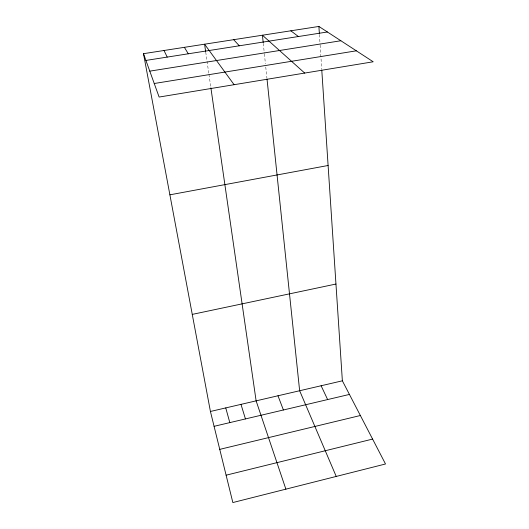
<?xml version="1.0" encoding="UTF-8"?>
<svg xmlns="http://www.w3.org/2000/svg" width="529" height="529" viewBox="0 0 529 529"><rect width="100%" height="100%" fill="white"/><g stroke="black" fill="none" stroke-linecap="round" stroke-linejoin="round"><path stroke-width="0.4" stroke-dasharray="2.65 1.98" d="M205.735 52.14L208.829 73.577M208.948 74.371L210.78 87.047M263.283 43.371L264.308 53.151M264.394 53.965L265.419 63.745M265.756 67.004L266.953 78.398M319.43 34.557L320.078 44.277M320.131 45.091L321.738 69.385"/><path stroke-width="0.79" d="M226.108 475.187L372.595 439.083M219.753 449.366L360.368 415.51M214.08 426.321L349.431 394.429M210.423 411.469L342.369 380.814L385.515 463.986L232.846 502.55L210.423 411.469L143.485 53.68L318.894 26.45L373.196 61.781L159.123 97.052L143.485 53.68M192.265 314.391L335.961 284.04M169.895 194.824L328.106 165.491M154.243 83.509L356.341 50.817M149.78 71.144L340.868 40.746M145.918 60.432L327.405 31.985M290.831 30.808L298.402 36.534M304.684 73.068L262.43 35.218L263.197 42.551M233.686 39.682L239.3 45.798M234.102 84.7L204.584 44.198L205.616 51.346M184.39 47.332L188.284 53.793M164.023 50.493L167.197 57.099M321.103 385.753L327.63 399.567M336.232 476.437L299.639 390.739L267.039 79.211M277.983 395.771L283.405 409.988M285.878 489.153L256.122 400.856L210.892 87.84M240.986 404.368L245.449 418.928M225.751 407.912L229.817 422.611M318.894 26.45L319.377 33.744M321.791 70.198L342.369 380.814"/></g></svg>
